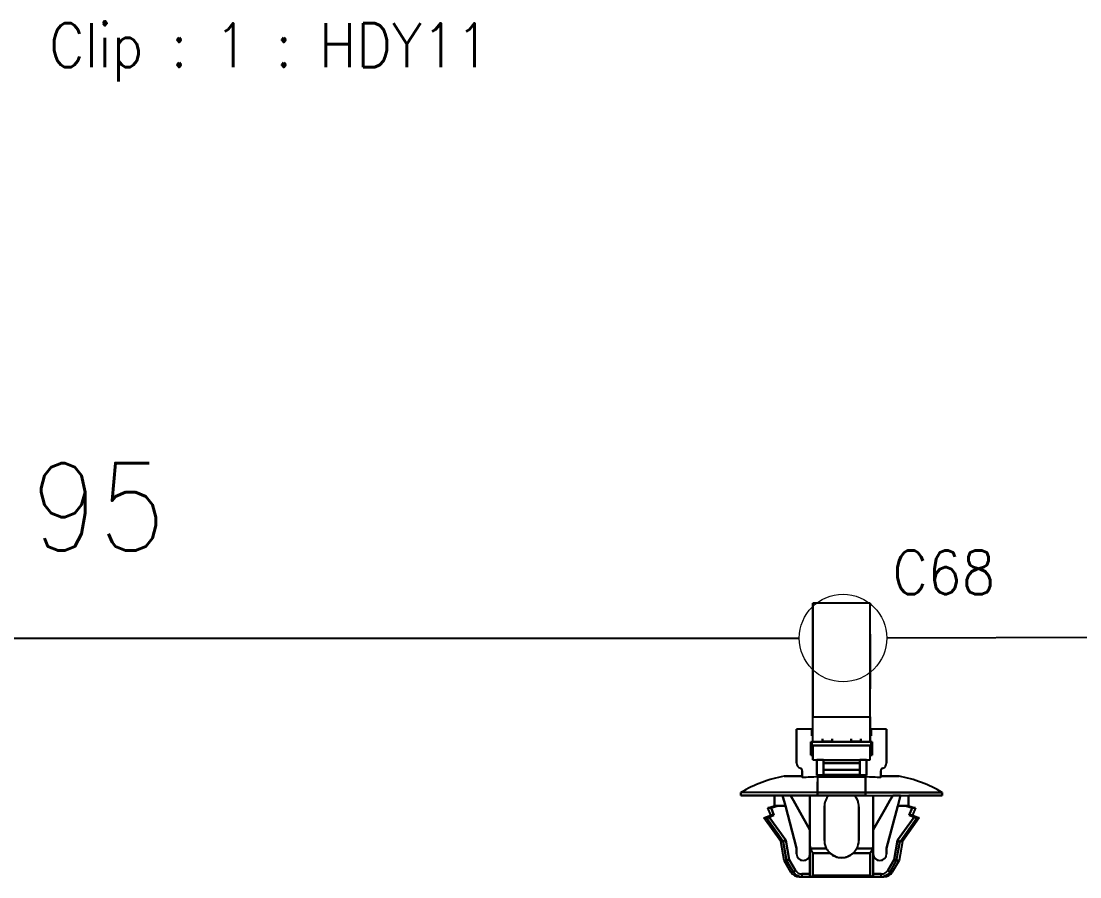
# Model space of a CAD drawing. Header units: inches. Extents: x 47316 to 59086, y 3141 to 11743.
# Drawn here: x 52973.5 to 53034, y 5811.4 to 5860.3 of the extents above; entities that cross this region are included whole.
import ezdxf

# ---------------------------------------------------------------- set-up
doc = ezdxf.new("R2010")
doc.units = ezdxf.units.IN
doc.header["$MEASUREMENT"] = 0
doc.styles.get("Standard").update_dxf_attribs({"font": ''})
doc.styles.get('Standard').set_extended_font_data('SimSun')
doc.linetypes.add('_VH_OTCON', pattern='A,0.0001,[7,VeSys.shx,S=0.1,R=0,X=0,Y=0],-0.4,[7,VeSys.shx,S=0.1,R=0,X=0,Y=0],-0.4,["X",Standard,S=1,R=0,X=-0.5,Y=-0.5],-0.0001,[7,VeSys.shx,S=0.1,R=0,X=0,Y=0],-0.4', length=1.2002)

msp = doc.modelspace()

# ---------------------------------------------------------------- linework, layer by layer
at = {"color": 7, "ltscale": 0.378897}
msp.add_line((53018.705, 5827.023), (53018.705, 5820.523), dxfattribs=at)
at = {"color": 7, "ltscale": 0.15}
for p, q in [((53021.989, 5827.023), (53018.705, 5827.023)), ((53018.705, 5820.523), (53021.989, 5820.523)), ((53018.705, 5820.523), (53021.989, 5820.523)), ((53021.989, 5818.887), (53018.705, 5818.887)), ((53018.705, 5818.887), (53021.989, 5818.887)), ((53018.705, 5818.066), (53021.989, 5818.066)), ((53018.705, 5818.066), (53021.989, 5818.066)), ((53021.989, 5811.471), (53018.705, 5811.471)), ((53018.705, 5811.471), (53021.989, 5811.471))]:
    msp.add_line(p, q, dxfattribs=at)
at = {"color": 7, "ltscale": 0.215019}
msp.add_line((53018.705, 5822.556), (53018.705, 5827.023), dxfattribs=at)
at = {"color": 7, "ltscale": 0.315749}
msp.add_line((53018.705, 5827.023), (53018.705, 5821.085), dxfattribs=at)
at = {"color": 7, "ltscale": 0.378905}
msp.add_line((53018.705, 5820.523), (53018.705, 5827.023), dxfattribs=at)
at = {"color": 7, "ltscale": 0.315758}
msp.add_line((53018.705, 5827.023), (53018.705, 5821.085), dxfattribs=at)
at = {"color": 7, "ltscale": 0.378893}
msp.add_line((53021.989, 5820.523), (53021.989, 5827.023), dxfattribs=at)
at = {"color": 7, "ltscale": 0.0272}
msp.add_line((53021.989, 5826.876), (53021.989, 5827.023), dxfattribs=at)
at = {"color": 7, "ltscale": 0.37888}
msp.add_line((53021.989, 5820.523), (53021.989, 5827.023), dxfattribs=at)
at = {"color": 7, "ltscale": 0.027199}
msp.add_line((53021.989, 5827.023), (53021.989, 5826.876), dxfattribs=at)
at = {"color": 7, "ltscale": 0.179182}
msp.add_line((53018.705, 5822.779), (53018.705, 5826.702), dxfattribs=at)
at = {"color": 7, "ltscale": 0.142589}
msp.add_line((53021.989, 5825.257), (53021.989, 5822.135), dxfattribs=at)
at = {"color": 7, "ltscale": 0.142593}
msp.add_line((53021.989, 5822.134), (53021.989, 5825.256), dxfattribs=at)
at = {"color": 0, "linetype": '_VH_OTCON', "ltscale": 5}
for p, q in [((53022.929, 5825.039), (53141.929, 5825.519)), ((52937.429, 5825.029), (53017.929, 5825.029))]:
    msp.add_line(p, q, dxfattribs=at)
at = {"color": 7, "ltscale": 0.026669}
for p, q in [((53018.705, 5822.779), (53018.705, 5822.195)), ((53018.705, 5822.195), (53018.705, 5822.779)), ((53018.705, 5822.556), (53018.705, 5821.973))]:
    msp.add_line(p, q, dxfattribs=at)
at = {"color": 7, "ltscale": 0.108633}
msp.add_line((53018.705, 5819.817), (53018.705, 5822.195), dxfattribs=at)
at = {"color": 7, "ltscale": 0.076392}
msp.add_line((53018.705, 5820.523), (53018.705, 5822.195), dxfattribs=at)
at = {"color": 7, "ltscale": 0.098454}
msp.add_line((53018.705, 5819.817), (53018.705, 5821.973), dxfattribs=at)
at = {"color": 7, "ltscale": 0.057913}
msp.add_line((53018.705, 5819.817), (53018.705, 5821.085), dxfattribs=at)
at = {"color": 7, "ltscale": 0.0644}
for p, q in [((53018.705, 5819.114), (53018.705, 5820.523)), ((53018.705, 5819.114), (53018.705, 5820.523)), ((53021.989, 5820.523), (53021.989, 5819.114)), ((53021.989, 5819.114), (53021.989, 5820.523))]:
    msp.add_line(p, q, dxfattribs=at)
at = {"color": 7, "ltscale": 0.025}
for p, q in [((53017.775, 5819.27), (53017.775, 5819.817)), ((53019.8, 5819.114), (53019.252, 5819.114)), ((53019.8, 5819.114), (53019.252, 5819.114)), ((53019.8, 5819.106), (53019.252, 5819.106)), ((53021.441, 5819.114), (53020.894, 5819.114)), ((53021.441, 5819.114), (53020.894, 5819.114))]:
    msp.add_line(p, q, dxfattribs=at)
at = {"color": 7, "ltscale": 0.039999}
for p, q in [((53018.65, 5819.817), (53017.775, 5819.817)), ((53018.65, 5819.817), (53017.775, 5819.817)), ((53022.919, 5819.817), (53022.043, 5819.817)), ((53022.919, 5819.817), (53022.043, 5819.817))]:
    msp.add_line(p, q, dxfattribs=at)
at = {"color": 7, "ltscale": 0.022501}
for p, q in [((53017.775, 5819.817), (53017.775, 5819.325)), ((53017.775, 5819.817), (53017.775, 5819.325)), ((53022.919, 5819.817), (53022.919, 5819.325)), ((53022.919, 5819.325), (53022.919, 5819.817))]:
    msp.add_line(p, q, dxfattribs=at)
at = {"color": 7, "ltscale": 0.0175}
for p, q in [((53018.65, 5819.817), (53018.65, 5819.434)), ((53018.65, 5819.817), (53018.65, 5819.434)), ((53018.65, 5819.434), (53018.65, 5819.817)), ((53022.043, 5819.817), (53022.043, 5819.434)), ((53022.043, 5819.434), (53022.043, 5819.817))]:
    msp.add_line(p, q, dxfattribs=at)
at = {"color": 7, "ltscale": 0.002499}
for p, q in [((53018.705, 5819.817), (53018.65, 5819.817)), ((53022.043, 5819.817), (53021.989, 5819.817)), ((53018.596, 5819.106), (53018.65, 5819.106)), ((53018.596, 5819.106), (53018.65, 5819.106)), ((53018.65, 5819.434), (53018.705, 5819.434)), ((53018.705, 5819.434), (53018.65, 5819.434)), ((53021.989, 5819.434), (53022.043, 5819.434)), ((53022.043, 5819.434), (53021.989, 5819.434)), ((53022.098, 5819.106), (53022.043, 5819.106)), ((53022.043, 5819.106), (53022.098, 5819.106)), ((53022.043, 5819.106), (53022.098, 5819.106)), ((53018.65, 5818.394), (53018.705, 5818.394)), ((53018.705, 5818.394), (53018.65, 5818.394)), ((53018.65, 5818.394), (53018.705, 5818.394)), ((53021.989, 5818.394), (53022.043, 5818.394)), ((53022.043, 5818.394), (53021.989, 5818.394)), ((53021.989, 5818.394), (53022.043, 5818.394))]:
    msp.add_line(p, q, dxfattribs=at)
at = {"color": 7, "ltscale": 2.6e-05}
for p, q in [((53018.65, 5819.817), (53018.65, 5819.817)), ((53022.043, 5819.817), (53022.043, 5819.817))]:
    msp.add_line(p, q, dxfattribs=at)
at = {"color": 7, "ltscale": 0.064999}
for p, q in [((53017.775, 5819.325), (53017.775, 5817.902)), ((53017.775, 5819.325), (53017.775, 5817.902)), ((53022.919, 5819.325), (53022.919, 5817.902)), ((53022.919, 5817.902), (53022.919, 5819.325))]:
    msp.add_line(p, q, dxfattribs=at)
at = {"color": 7, "ltscale": 0.0625}
msp.add_line((53017.775, 5817.902), (53017.775, 5819.27), dxfattribs=at)
at = {"color": 7, "ltscale": 0.000629}
msp.add_line((53018.609, 5819.106), (53018.596, 5819.106), dxfattribs=at)
at = {"color": 7, "ltscale": 0.035001}
for p, q in [((53018.596, 5819.106), (53018.596, 5818.34)), ((53018.596, 5818.34), (53018.596, 5819.106)), ((53022.098, 5818.34), (53022.098, 5819.106)), ((53022.098, 5818.34), (53022.098, 5819.106)), ((53022.098, 5819.106), (53022.098, 5818.34)), ((53018.979, 5816.041), (53018.979, 5816.807)), ((53018.979, 5816.041), (53018.979, 5816.807))]:
    msp.add_line(p, q, dxfattribs=at)
at = {"color": 7, "ltscale": 0.154999}
for p, q in [((53018.65, 5819.106), (53022.043, 5819.106)), ((53022.043, 5819.106), (53018.65, 5819.106))]:
    msp.add_line(p, q, dxfattribs=at)
at = {"color": 7, "ltscale": 0.032501}
for p, q in [((53018.65, 5819.106), (53018.65, 5818.394)), ((53018.65, 5819.106), (53018.65, 5818.394)), ((53022.043, 5819.106), (53022.043, 5818.394)), ((53022.043, 5818.394), (53022.043, 5819.106))]:
    msp.add_line(p, q, dxfattribs=at)
at = {"color": 7, "ltscale": 0.021939}
msp.add_line((53018.65, 5819.106), (53018.65, 5818.625), dxfattribs=at)
at = {"color": 7, "ltscale": 0.0075}
for p, q in [((53019.252, 5819.106), (53019.252, 5819.27)), ((53019.252, 5819.27), (53019.252, 5819.106)), ((53019.8, 5819.27), (53019.8, 5819.106)), ((53019.8, 5819.106), (53019.8, 5819.27)), ((53020.894, 5819.106), (53020.894, 5819.27)), ((53020.894, 5819.27), (53020.894, 5819.106)), ((53021.441, 5819.27), (53021.441, 5819.106)), ((53021.441, 5819.106), (53021.441, 5819.27)), ((53014.6, 5816.205), (53014.6, 5816.041)), ((53014.6, 5816.041), (53014.6, 5816.205)), ((53018.979, 5816.205), (53018.979, 5816.041)), ((53018.979, 5816.041), (53018.979, 5816.205)), ((53021.715, 5816.041), (53021.715, 5816.205)), ((53021.715, 5816.205), (53021.715, 5816.041)), ((53026.093, 5816.205), (53026.093, 5816.041)), ((53026.093, 5816.041), (53026.093, 5816.205)), ((53018.082, 5811.553), (53018.082, 5811.389)), ((53018.082, 5811.553), (53018.082, 5811.389)), ((53018.541, 5811.389), (53018.541, 5811.553)), ((53022.611, 5811.389), (53022.611, 5811.553)), ((53022.611, 5811.389), (53022.611, 5811.553))]:
    msp.add_line(p, q, dxfattribs=at)
at = {"color": 7, "ltscale": 0.000322}
msp.add_line((53019.8, 5819.106), (53019.8, 5819.113), dxfattribs=at)
at = {"color": 7, "ltscale": 0.023056}
msp.add_line((53021.399, 5819.106), (53020.894, 5819.106), dxfattribs=at)
at = {"color": 7, "ltscale": 0.000368}
msp.add_line((53021.441, 5819.114), (53021.441, 5819.106), dxfattribs=at)
at = {"color": 7, "ltscale": 0.010562}
msp.add_line((53018.65, 5818.394), (53018.65, 5818.625), dxfattribs=at)
at = {"color": 7, "ltscale": 0.0375}
for p, q in [((53018.705, 5818.887), (53018.705, 5818.066)), ((53018.705, 5818.066), (53018.705, 5818.887)), ((53021.989, 5818.066), (53021.989, 5818.887)), ((53021.989, 5818.066), (53021.989, 5818.887))]:
    msp.add_line(p, q, dxfattribs=at)
at = {"color": 7, "ltscale": 0.004999}
for p, q in [((53018.596, 5818.34), (53018.705, 5818.34)), ((53018.705, 5818.34), (53018.596, 5818.34)), ((53021.989, 5818.34), (53022.098, 5818.34)), ((53022.098, 5818.34), (53021.989, 5818.34))]:
    msp.add_line(p, q, dxfattribs=at)
at = {"color": 7, "ltscale": 0.002502}
msp.add_line((53018.705, 5818.34), (53018.705, 5818.394), dxfattribs=at)
at = {"color": 7, "ltscale": 0.040002}
for p, q in [((53018.924, 5818.066), (53018.924, 5817.19)), ((53018.924, 5817.19), (53018.924, 5818.066)), ((53021.77, 5817.19), (53021.77, 5818.066)), ((53021.77, 5817.19), (53021.77, 5818.066)), ((53021.77, 5818.066), (53021.77, 5817.19))]:
    msp.add_line(p, q, dxfattribs=at)
at = {"color": 7, "ltscale": 0.017502}
for p, q in [((53019.307, 5818.066), (53018.924, 5818.066)), ((53021.77, 5818.066), (53021.387, 5818.066))]:
    msp.add_line(p, q, dxfattribs=at)
at = {"color": 7, "ltscale": 0.00087}
for p, q in [((53019.307, 5818.047), (53019.307, 5818.066)), ((53019.307, 5818.066), (53019.307, 5818.047)), ((53021.387, 5818.047), (53021.387, 5818.066)), ((53021.387, 5818.066), (53021.387, 5818.047))]:
    msp.add_line(p, q, dxfattribs=at)
at = {"color": 7, "ltscale": 0.023952}
msp.add_line((53019.307, 5817.542), (53019.307, 5818.066), dxfattribs=at)
at = {"color": 7, "ltscale": 0.007443}
for p, q in [((53019.307, 5817.884), (53019.307, 5818.047)), ((53019.307, 5818.047), (53019.307, 5817.884)), ((53021.387, 5817.884), (53021.387, 5818.047)), ((53021.387, 5818.047), (53021.387, 5817.884))]:
    msp.add_line(p, q, dxfattribs=at)
at = {"color": 7, "ltscale": 0.095001}
for p, q in [((53019.307, 5818.047), (53021.387, 5818.047)), ((53021.387, 5818.047), (53019.307, 5818.047)), ((53019.307, 5817.884), (53021.387, 5817.884)), ((53021.387, 5817.884), (53019.307, 5817.884)), ((53021.387, 5817.493), (53019.307, 5817.493)), ((53019.307, 5817.493), (53021.387, 5817.493)), ((53021.387, 5817.222), (53019.307, 5817.222))]:
    msp.add_line(p, q, dxfattribs=at)
at = {"color": 7, "ltscale": 0.017839}
for p, q in [((53019.307, 5817.493), (53019.307, 5817.884)), ((53019.307, 5817.884), (53019.307, 5817.493)), ((53021.387, 5817.493), (53021.387, 5817.884)), ((53021.387, 5817.884), (53021.387, 5817.493))]:
    msp.add_line(p, q, dxfattribs=at)
at = {"color": 7, "ltscale": 0.013786}
msp.add_line((53018.103, 5817.135), (53018.103, 5817.437), dxfattribs=at)
at = {"color": 7, "ltscale": 0.017471}
for p, q in [((53018.103, 5817.055), (53018.103, 5817.437)), ((53022.591, 5817.055), (53022.591, 5817.437))]:
    msp.add_line(p, q, dxfattribs=at)
at = {"color": 7, "ltscale": 0.017476}
for p, q in [((53018.103, 5817.437), (53018.103, 5817.055)), ((53022.591, 5817.437), (53022.591, 5817.055))]:
    msp.add_line(p, q, dxfattribs=at)
at = {"color": 7, "ltscale": 0.014789}
msp.add_line((53019.307, 5817.514), (53019.307, 5817.19), dxfattribs=at)
at = {"color": 7, "ltscale": 0.013841}
for p, q in [((53019.307, 5817.19), (53019.307, 5817.493)), ((53021.387, 5817.493), (53021.387, 5817.19))]:
    msp.add_line(p, q, dxfattribs=at)
at = {"color": 7, "ltscale": 0.012407}
for p, q in [((53019.307, 5817.222), (53019.307, 5817.493)), ((53021.387, 5817.222), (53021.387, 5817.493))]:
    msp.add_line(p, q, dxfattribs=at)
at = {"color": 7, "ltscale": 0.001447}
msp.add_line((53021.387, 5817.222), (53021.387, 5817.19), dxfattribs=at)
at = {"color": 7, "ltscale": 0.047501}
for p, q in [((53017.063, 5817.135), (53018.103, 5817.135)), ((53018.103, 5817.135), (53017.063, 5817.135)), ((53022.591, 5817.135), (53023.631, 5817.135)), ((53023.631, 5817.135), (53022.591, 5817.135))]:
    msp.add_line(p, q, dxfattribs=at)
at = {"color": 7, "ltscale": 0.00369}
for p, q in [((53018.103, 5817.055), (53018.103, 5817.135)), ((53022.591, 5817.135), (53022.591, 5817.055))]:
    msp.add_line(p, q, dxfattribs=at)
at = {"color": 7, "ltscale": 0.129999}
for p, q in [((53018.924, 5817.19), (53021.77, 5817.19)), ((53021.77, 5817.19), (53018.924, 5817.19))]:
    msp.add_line(p, q, dxfattribs=at)
at = {"color": 7, "ltscale": 0.040567}
for p, q in [((53018.979, 5817.093), (53018.979, 5816.205)), ((53021.715, 5817.093), (53021.715, 5816.205))]:
    msp.add_line(p, q, dxfattribs=at)
at = {"color": 7, "ltscale": 0.125}
for p, q in [((53021.715, 5817.093), (53018.979, 5817.093)), ((53018.979, 5817.093), (53021.715, 5817.093)), ((53021.715, 5816.205), (53018.979, 5816.205)), ((53018.979, 5816.205), (53021.715, 5816.205)), ((53021.715, 5816.041), (53018.979, 5816.041)), ((53018.979, 5816.041), (53021.715, 5816.041))]:
    msp.add_line(p, q, dxfattribs=at)
at = {"color": 7, "ltscale": 0.040569}
for p, q in [((53018.979, 5817.093), (53018.979, 5816.205)), ((53021.715, 5816.205), (53021.715, 5817.093))]:
    msp.add_line(p, q, dxfattribs=at)
at = {"color": 7, "ltscale": 0.02751}
msp.add_line((53021.715, 5816.205), (53021.715, 5816.807), dxfattribs=at)
msp.add_line((53021.715, 5816.205), (53021.715, 5816.807), dxfattribs=at)
at = {"color": 7, "ltscale": 0.2}
for p, q in [((53018.979, 5816.205), (53014.6, 5816.205)), ((53018.979, 5816.205), (53014.6, 5816.205)), ((53018.979, 5816.041), (53014.6, 5816.041)), ((53014.6, 5816.041), (53018.979, 5816.041)), ((53026.093, 5816.205), (53021.715, 5816.205)), ((53021.715, 5816.205), (53026.093, 5816.205)), ((53021.715, 5816.041), (53026.093, 5816.041)), ((53021.715, 5816.041), (53026.093, 5816.041))]:
    msp.add_line(p, q, dxfattribs=at)
at = {"color": 7, "ltscale": 0.087396}
for p, q in [((53014.6, 5816.041), (53016.514, 5816.041)), ((53026.093, 5816.041), (53024.18, 5816.041)), ((53026.093, 5816.041), (53024.18, 5816.041))]:
    msp.add_line(p, q, dxfattribs=at)
at = {"color": 7, "ltscale": 0.0875}
for p, q in [((53016.516, 5816.041), (53014.6, 5816.041)), ((53019.362, 5813.469), (53019.362, 5815.384)), ((53019.362, 5815.384), (53019.362, 5813.469)), ((53021.332, 5815.384), (53021.332, 5813.469)), ((53021.332, 5813.469), (53021.332, 5815.384)), ((53021.332, 5813.469), (53021.332, 5815.384))]:
    msp.add_line(p, q, dxfattribs=at)
at = {"color": 7, "ltscale": 0.027499}
for p, q in [((53016.516, 5815.439), (53016.516, 5816.041)), ((53016.516, 5816.041), (53016.516, 5815.439)), ((53024.178, 5815.439), (53024.178, 5816.041)), ((53024.178, 5816.041), (53024.178, 5815.439))]:
    msp.add_line(p, q, dxfattribs=at)
at = {"color": 7, "ltscale": 0.028456}
for p, q in [((53017.134, 5815.439), (53016.973, 5816.041)), ((53016.973, 5816.041), (53017.134, 5815.439)), ((53023.56, 5815.439), (53023.72, 5816.041)), ((53023.72, 5816.041), (53023.56, 5815.439))]:
    msp.add_line(p, q, dxfattribs=at)
at = {"color": 7, "ltscale": 0.020602}
for p, q in [((53016.973, 5816.041), (53017.424, 5816.041)), ((53023.72, 5816.041), (53023.269, 5816.041)), ((53023.72, 5816.041), (53023.269, 5816.041))]:
    msp.add_line(p, q, dxfattribs=at)
at = {"color": 7, "ltscale": 0.020749}
msp.add_line((53017.428, 5816.041), (53016.973, 5816.041), dxfattribs=at)
at = {"color": 7, "ltscale": 0.015289}
msp.add_line((53017.592, 5815.751), (53017.427, 5816.042), dxfattribs=at)
at = {"color": 7, "ltscale": 0.015242}
for p, q in [((53017.428, 5816.041), (53017.592, 5815.751)), ((53023.102, 5815.751), (53023.266, 5816.041))]:
    msp.add_line(p, q, dxfattribs=at)
at = {"color": 7, "ltscale": 0.089999}
for p, q in [((53018.541, 5816.041), (53018.541, 5814.071)), ((53018.541, 5814.071), (53018.541, 5816.041)), ((53022.153, 5814.071), (53022.153, 5816.041)), ((53022.153, 5816.041), (53022.153, 5814.071))]:
    msp.add_line(p, q, dxfattribs=at)
at = {"color": 7, "ltscale": 0.015215}
msp.add_line((53023.266, 5816.041), (53023.102, 5815.751), dxfattribs=at)
at = {"color": 7, "ltscale": 0.018183}
msp.add_line((53016.133, 5815.329), (53016.516, 5815.439), dxfattribs=at)
at = {"color": 7, "ltscale": 0.018199}
for p, q in [((53016.701, 5815.439), (53016.317, 5815.329)), ((53016.317, 5815.329), (53016.701, 5815.439)), ((53023.993, 5815.439), (53024.376, 5815.329)), ((53024.376, 5815.329), (53023.993, 5815.439))]:
    msp.add_line(p, q, dxfattribs=at)
at = {"color": 7, "ltscale": 0.000342}
for p, q in [((53016.523, 5815.439), (53016.516, 5815.439)), ((53024.178, 5815.439), (53024.17, 5815.439))]:
    msp.add_line(p, q, dxfattribs=at)
at = {"color": 7, "ltscale": 0.006641}
msp.add_line((53016.516, 5815.439), (53016.661, 5815.439), dxfattribs=at)
at = {"color": 7, "ltscale": 0.002142}
msp.add_line((53016.563, 5815.439), (53016.516, 5815.439), dxfattribs=at)
at = {"color": 7, "ltscale": 0.00033}
for p, q in [((53016.516, 5815.439), (53016.523, 5815.439)), ((53024.171, 5815.439), (53024.178, 5815.439)), ((53024.396, 5814.919), (53024.389, 5814.919))]:
    msp.add_line(p, q, dxfattribs=at)
at = {"color": 7, "ltscale": 0.002136}
msp.add_line((53016.516, 5815.439), (53016.563, 5815.439), dxfattribs=at)
at = {"color": 7, "ltscale": 0.001825}
msp.add_line((53016.523, 5815.439), (53016.563, 5815.439), dxfattribs=at)
at = {"color": 7, "ltscale": 0.003674}
for p, q in [((53016.604, 5815.439), (53016.523, 5815.439)), ((53024.17, 5815.439), (53024.09, 5815.439))]:
    msp.add_line(p, q, dxfattribs=at)
at = {"color": 7, "ltscale": 0.006299}
msp.add_line((53016.701, 5815.439), (53016.563, 5815.439), dxfattribs=at)
at = {"color": 7, "ltscale": 0.006305}
msp.add_line((53016.563, 5815.439), (53016.701, 5815.439), dxfattribs=at)
at = {"color": 7, "ltscale": 0.00329}
msp.add_line((53016.676, 5815.439), (53016.604, 5815.439), dxfattribs=at)
at = {"color": 7, "ltscale": 0.019785}
for p, q in [((53017.134, 5815.439), (53016.701, 5815.439)), ((53016.701, 5815.439), (53017.134, 5815.439)), ((53023.56, 5815.439), (53023.993, 5815.439)), ((53023.993, 5815.439), (53023.56, 5815.439))]:
    msp.add_line(p, q, dxfattribs=at)
at = {"color": 7, "ltscale": 0.11383}
for p, q in [((53017.775, 5813.031), (53017.134, 5815.439)), ((53017.134, 5815.439), (53017.775, 5813.031)), ((53022.919, 5813.031), (53023.56, 5815.439)), ((53023.56, 5815.439), (53022.919, 5813.031))]:
    msp.add_line(p, q, dxfattribs=at)
at = {"color": 7, "ltscale": 0.02697}
msp.add_line((53017.882, 5815.236), (53017.592, 5815.751), dxfattribs=at)
at = {"color": 7, "ltscale": 0.026985}
for p, q in [((53017.592, 5815.751), (53017.882, 5815.236)), ((53022.811, 5815.236), (53023.102, 5815.751))]:
    msp.add_line(p, q, dxfattribs=at)
at = {"color": 7, "ltscale": 0.02701}
msp.add_line((53023.102, 5815.751), (53022.811, 5815.236), dxfattribs=at)
at = {"color": 7, "ltscale": 0.008441}
for p, q in [((53024.178, 5815.439), (53023.993, 5815.439)), ((53023.993, 5815.439), (53024.178, 5815.439)), ((53024.397, 5814.919), (53024.212, 5814.919))]:
    msp.add_line(p, q, dxfattribs=at)
at = {"color": 7, "ltscale": 0.008432}
msp.add_line((53023.993, 5815.439), (53024.178, 5815.439), dxfattribs=at)
at = {"color": 7, "ltscale": 0.00434}
msp.add_line((53024.09, 5815.439), (53023.995, 5815.439), dxfattribs=at)
at = {"color": 7, "ltscale": 0.002209}
msp.add_line((53024.122, 5815.439), (53024.171, 5815.439), dxfattribs=at)
at = {"color": 7, "ltscale": 0.000286}
for p, q in [((53024.176, 5815.437), (53024.17, 5815.439)), ((53024.17, 5815.439), (53024.176, 5815.437))]:
    msp.add_line(p, q, dxfattribs=at)
at = {"color": 7, "ltscale": 0.018174}
msp.add_line((53024.178, 5815.439), (53024.56, 5815.329), dxfattribs=at)
at = {"color": 7, "ltscale": 0.019}
msp.add_line((53015.914, 5814.755), (53016.297, 5814.919), dxfattribs=at)
at = {"color": 7, "ltscale": 0.008429}
for p, q in [((53016.317, 5815.329), (53016.133, 5815.329)), ((53024.212, 5814.919), (53024.396, 5814.919))]:
    msp.add_line(p, q, dxfattribs=at)
at = {"color": 7, "ltscale": 0.020195}
for p, q in [((53016.297, 5814.919), (53016.133, 5815.329)), ((53016.317, 5815.329), (53016.482, 5814.919)), ((53016.482, 5814.919), (53016.317, 5815.329)), ((53024.376, 5815.329), (53024.212, 5814.919)), ((53024.212, 5814.919), (53024.376, 5815.329)), ((53024.561, 5815.329), (53024.396, 5814.919))]:
    msp.add_line(p, q, dxfattribs=at)
at = {"color": 7, "ltscale": 0.008438}
msp.add_line((53016.133, 5815.329), (53016.318, 5815.329), dxfattribs=at)
at = {"color": 7, "ltscale": 0.002185}
msp.add_line((53016.224, 5815.329), (53016.176, 5815.329), dxfattribs=at)
at = {"color": 7, "ltscale": 0.013619}
for p, q in [((53016.482, 5814.919), (53016.208, 5814.802)), ((53016.208, 5814.802), (53016.482, 5814.919)), ((53024.212, 5814.919), (53024.486, 5814.802)), ((53024.486, 5814.802), (53024.212, 5814.919))]:
    msp.add_line(p, q, dxfattribs=at)
at = {"color": 7, "ltscale": 0.074459}
for p, q in [((53016.208, 5814.802), (53017.155, 5813.475)), ((53017.155, 5813.475), (53016.208, 5814.802)), ((53024.486, 5814.802), (53023.538, 5813.475)), ((53023.538, 5813.475), (53024.486, 5814.802))]:
    msp.add_line(p, q, dxfattribs=at)
at = {"color": 7, "ltscale": 0.0009}
msp.add_line((53016.316, 5814.919), (53016.297, 5814.919), dxfattribs=at)
at = {"color": 7, "ltscale": 0.000912}
for p, q in [((53016.297, 5814.919), (53016.317, 5814.919)), ((53024.54, 5815.329), (53024.56, 5815.329))]:
    msp.add_line(p, q, dxfattribs=at)
at = {"color": 7, "ltscale": 0.002856}
msp.add_line((53016.304, 5814.919), (53016.367, 5814.919), dxfattribs=at)
at = {"color": 7, "ltscale": 0.002869}
msp.add_line((53016.367, 5814.919), (53016.304, 5814.919), dxfattribs=at)
at = {"color": 7, "ltscale": 0.002832}
msp.add_line((53016.378, 5814.919), (53016.316, 5814.919), dxfattribs=at)
at = {"color": 7, "ltscale": 0.00282}
for p, q in [((53016.317, 5814.919), (53016.379, 5814.919)), ((53024.479, 5815.329), (53024.54, 5815.329))]:
    msp.add_line(p, q, dxfattribs=at)
at = {"color": 7, "ltscale": 0.004715}
msp.add_line((53016.482, 5814.919), (53016.378, 5814.919), dxfattribs=at)
at = {"color": 7, "ltscale": 0.004687}
msp.add_line((53016.379, 5814.919), (53016.482, 5814.919), dxfattribs=at)
at = {"color": 7, "ltscale": 0.065039}
msp.add_line((53018.541, 5814.071), (53017.841, 5815.31), dxfattribs=at)
at = {"color": 7, "ltscale": 0.06116}
msp.add_line((53018.541, 5814.071), (53017.882, 5815.236), dxfattribs=at)
at = {"color": 7, "ltscale": 0.061156}
for p, q in [((53017.882, 5815.236), (53018.541, 5814.071)), ((53022.153, 5814.071), (53022.811, 5815.236))]:
    msp.add_line(p, q, dxfattribs=at)
at = {"color": 7, "ltscale": 0.040697}
msp.add_line((53018.541, 5814.274), (53018.541, 5815.165), dxfattribs=at)
at = {"color": 7, "ltscale": 0.040701}
msp.add_line((53018.541, 5815.165), (53018.541, 5814.274), dxfattribs=at)
at = {"color": 7, "ltscale": 0.064963}
msp.add_line((53022.852, 5815.309), (53022.153, 5814.071), dxfattribs=at)
at = {"color": 7, "ltscale": 0.061161}
msp.add_line((53022.811, 5815.236), (53022.153, 5814.071), dxfattribs=at)
at = {"color": 7, "ltscale": 0.004291}
msp.add_line((53024.306, 5814.919), (53024.212, 5814.919), dxfattribs=at)
at = {"color": 7, "ltscale": 0.003809}
msp.add_line((53024.389, 5814.919), (53024.306, 5814.919), dxfattribs=at)
at = {"color": 7, "ltscale": 0.001593}
msp.add_line((53024.355, 5814.919), (53024.39, 5814.919), dxfattribs=at)
at = {"color": 7, "ltscale": 0.004681}
for p, q in [((53024.479, 5815.329), (53024.376, 5815.329)), ((53024.376, 5815.329), (53024.479, 5815.329))]:
    msp.add_line(p, q, dxfattribs=at)
at = {"color": 7, "ltscale": 0.000327}
msp.add_line((53024.39, 5814.919), (53024.397, 5814.919), dxfattribs=at)
at = {"color": 7, "ltscale": 0.019025}
msp.add_line((53024.397, 5814.919), (53024.78, 5814.755), dxfattribs=at)
at = {"color": 7, "ltscale": 0.002823}
msp.add_line((53024.54, 5815.329), (53024.479, 5815.329), dxfattribs=at)
at = {"color": 7, "ltscale": 0.000925}
msp.add_line((53024.561, 5815.329), (53024.54, 5815.329), dxfattribs=at)
at = {"color": 7, "ltscale": 4.3e-05}
msp.add_line((53015.914, 5814.755), (53015.915, 5814.755), dxfattribs=at)
at = {"color": 7, "ltscale": 0.075271}
for p, q in [((53016.872, 5813.414), (53015.914, 5814.755)), ((53016.049, 5814.755), (53017.007, 5813.414)), ((53017.007, 5813.414), (53016.049, 5814.755)), ((53023.687, 5813.414), (53024.645, 5814.755)), ((53024.78, 5814.755), (53023.822, 5813.414))]:
    msp.add_line(p, q, dxfattribs=at)
at = {"color": 7, "ltscale": 4.9e-05}
msp.add_line((53015.914, 5814.755), (53015.915, 5814.755), dxfattribs=at)
at = {"color": 7, "ltscale": 0.000903}
msp.add_line((53015.915, 5814.755), (53015.935, 5814.755), dxfattribs=at)
at = {"color": 7, "ltscale": 0.000916}
msp.add_line((53015.915, 5814.755), (53015.935, 5814.755), dxfattribs=at)
at = {"color": 7, "ltscale": 0.005222}
msp.add_line((53015.935, 5814.755), (53016.049, 5814.755), dxfattribs=at)
at = {"color": 7, "ltscale": 0.005249}
msp.add_line((53015.935, 5814.755), (53016.05, 5814.755), dxfattribs=at)
at = {"color": 7, "ltscale": 0.075264}
msp.add_line((53023.687, 5813.414), (53024.644, 5814.755), dxfattribs=at)
at = {"color": 7, "ltscale": 0.006177}
msp.add_line((53024.644, 5814.755), (53024.78, 5814.755), dxfattribs=at)
at = {"color": 7, "ltscale": 0.006165}
for p, q in [((53024.78, 5814.755), (53024.645, 5814.755)), ((53023.822, 5813.414), (53023.687, 5813.414)), ((53023.822, 5813.414), (53023.687, 5813.414))]:
    msp.add_line(p, q, dxfattribs=at)
at = {"color": 7, "ltscale": 0.039936}
for p, q in [((53018.541, 5814.071), (53018.541, 5813.196)), ((53018.541, 5813.196), (53018.541, 5814.071)), ((53022.153, 5813.196), (53022.153, 5814.071)), ((53022.153, 5814.071), (53022.153, 5813.196))]:
    msp.add_line(p, q, dxfattribs=at)
at = {"color": 7, "ltscale": 0.048712}
msp.add_line((53018.541, 5813.004), (53018.541, 5814.071), dxfattribs=at)
at = {"color": 7, "ltscale": 0.006168}
for p, q in [((53017.007, 5813.414), (53016.872, 5813.414)), ((53016.872, 5813.414), (53017.007, 5813.414))]:
    msp.add_line(p, q, dxfattribs=at)
at = {"color": 7, "ltscale": 0.05076}
for p, q in [((53017.063, 5812.319), (53016.872, 5813.414)), ((53023.822, 5813.414), (53023.63, 5812.319))]:
    msp.add_line(p, q, dxfattribs=at)
at = {"color": 7, "ltscale": 0.002621}
for p, q in [((53017.011, 5813.415), (53017.064, 5813.437)), ((53017.064, 5813.437), (53017.011, 5813.415)), ((53023.63, 5813.437), (53023.683, 5813.415)), ((53023.683, 5813.415), (53023.63, 5813.437))]:
    msp.add_line(p, q, dxfattribs=at)
at = {"color": 7, "ltscale": 0.050773}
for p, q in [((53017.011, 5813.415), (53017.202, 5812.32)), ((53017.202, 5812.32), (53017.011, 5813.415)), ((53023.491, 5812.32), (53023.683, 5813.415))]:
    msp.add_line(p, q, dxfattribs=at)
at = {"color": 7, "ltscale": 0.000205}
for p, q in [((53017.064, 5813.437), (53017.068, 5813.439)), ((53017.068, 5813.439), (53017.064, 5813.437)), ((53023.626, 5813.439), (53023.63, 5813.437)), ((53023.63, 5813.437), (53023.626, 5813.439))]:
    msp.add_line(p, q, dxfattribs=at)
at = {"color": 7, "ltscale": 0.004321}
for p, q in [((53017.068, 5813.439), (53017.155, 5813.475)), ((53017.155, 5813.475), (53017.068, 5813.439)), ((53023.538, 5813.475), (53023.626, 5813.439)), ((53023.626, 5813.439), (53023.538, 5813.475))]:
    msp.add_line(p, q, dxfattribs=at)
at = {"color": 7, "ltscale": 0.051095}
for p, q in [((53017.155, 5813.475), (53017.348, 5812.373)), ((53017.348, 5812.373), (53017.155, 5813.475)), ((53023.538, 5813.475), (53023.346, 5812.373)), ((53023.346, 5812.373), (53023.538, 5813.475))]:
    msp.add_line(p, q, dxfattribs=at)
at = {"color": 7, "ltscale": 0.014999}
for p, q in [((53017.775, 5812.702), (53017.775, 5813.031)), ((53017.775, 5813.031), (53017.775, 5812.702)), ((53022.919, 5812.702), (53022.919, 5813.031)), ((53022.919, 5812.702), (53022.919, 5813.031)), ((53022.919, 5813.031), (53022.919, 5812.702))]:
    msp.add_line(p, q, dxfattribs=at)
at = {"color": 7, "ltscale": 0.082565}
for p, q in [((53018.541, 5811.389), (53018.541, 5813.196)), ((53018.541, 5813.196), (53018.541, 5811.389)), ((53022.153, 5813.196), (53022.153, 5811.389)), ((53022.153, 5811.389), (53022.153, 5813.196))]:
    msp.add_line(p, q, dxfattribs=at)
at = {"color": 7, "ltscale": 0.008279}
msp.add_line((53018.541, 5812.823), (53018.541, 5813.004), dxfattribs=at)
at = {"color": 7, "ltscale": 0.041339}
for p, q in [((53018.569, 5813.013), (53019.474, 5813.013)), ((53019.474, 5813.013), (53018.569, 5813.013)), ((53021.22, 5813.013), (53022.125, 5813.013)), ((53022.125, 5813.013), (53021.22, 5813.013))]:
    msp.add_line(p, q, dxfattribs=at)
at = {"color": 7, "ltscale": 0.002634}
for p, q in [((53018.569, 5813.013), (53018.589, 5812.959)), ((53022.105, 5812.959), (53022.125, 5813.013))]:
    msp.add_line(p, q, dxfattribs=at)
at = {"color": 7, "ltscale": 0.002635}
for p, q in [((53018.589, 5812.959), (53018.569, 5813.013)), ((53022.125, 5813.013), (53022.105, 5812.959))]:
    msp.add_line(p, q, dxfattribs=at)
at = {"color": 7, "ltscale": 0.050769}
msp.add_line((53023.491, 5812.32), (53023.686, 5813.414), dxfattribs=at)
at = {"color": 7, "ltscale": 0.004276}
for p, q in [((53017.26, 5812.341), (53017.348, 5812.373)), ((53017.348, 5812.373), (53017.26, 5812.341)), ((53023.433, 5812.341), (53023.346, 5812.373)), ((53023.346, 5812.373), (53023.434, 5812.341))]:
    msp.add_line(p, q, dxfattribs=at)
at = {"color": 7, "ltscale": 0.0329}
for p, q in [((53017.348, 5812.373), (53017.713, 5811.753)), ((53017.713, 5811.753), (53017.348, 5812.373)), ((53023.346, 5812.373), (53022.981, 5811.753)), ((53022.981, 5811.753), (53023.346, 5812.373))]:
    msp.add_line(p, q, dxfattribs=at)
at = {"color": 7, "ltscale": 0.005516}
msp.add_line((53018.541, 5812.702), (53018.541, 5812.823), dxfattribs=at)
at = {"color": 7, "ltscale": 0.052501}
msp.add_line((53018.541, 5811.553), (53018.541, 5812.702), dxfattribs=at)
at = {"color": 7, "ltscale": 0.044711}
for p, q in [((53019.684, 5812.74), (53018.705, 5812.74)), ((53018.705, 5812.74), (53019.684, 5812.74)), ((53021.989, 5812.74), (53021.01, 5812.74)), ((53021.01, 5812.74), (53021.989, 5812.74))]:
    msp.add_line(p, q, dxfattribs=at)
at = {"color": 7, "ltscale": 0.057954}
for p, q in [((53018.705, 5812.74), (53018.705, 5811.471)), ((53018.705, 5811.471), (53018.705, 5812.74)), ((53021.989, 5811.471), (53021.989, 5812.74)), ((53021.989, 5812.74), (53021.989, 5811.471))]:
    msp.add_line(p, q, dxfattribs=at)
at = {"color": 7, "ltscale": 0.001863}
msp.add_line((53019.655, 5812.767), (53019.685, 5812.739), dxfattribs=at)
at = {"color": 7, "ltscale": 0.000505}
msp.add_line((53019.684, 5812.74), (53019.676, 5812.748), dxfattribs=at)
at = {"color": 7, "ltscale": 0.000598}
msp.add_line((53021.01, 5812.74), (53021.019, 5812.749), dxfattribs=at)
at = {"color": 7, "ltscale": 0.006223}
for p, q in [((53017.063, 5812.319), (53017.2, 5812.319)), ((53017.063, 5812.319), (53017.2, 5812.319)), ((53023.63, 5812.319), (53023.494, 5812.319))]:
    msp.add_line(p, q, dxfattribs=at)
at = {"color": 7, "ltscale": 0.034946}
for p, q in [((53017.451, 5811.66), (53017.063, 5812.319)), ((53023.63, 5812.319), (53023.242, 5811.66))]:
    msp.add_line(p, q, dxfattribs=at)
at = {"color": 7, "ltscale": 0.034208}
for p, q in [((53017.579, 5811.674), (53017.2, 5812.319)), ((53023.114, 5811.674), (53023.494, 5812.319))]:
    msp.add_line(p, q, dxfattribs=at)
at = {"color": 7, "ltscale": 0.000128}
for p, q in [((53017.202, 5812.319), (53017.2, 5812.319)), ((53023.494, 5812.319), (53023.491, 5812.319)), ((53023.491, 5812.319), (53023.494, 5812.319))]:
    msp.add_line(p, q, dxfattribs=at)
at = {"color": 7, "ltscale": 0.002806}
for p, q in [((53017.202, 5812.32), (53017.26, 5812.341)), ((53023.434, 5812.341), (53023.491, 5812.32))]:
    msp.add_line(p, q, dxfattribs=at)
at = {"color": 7, "ltscale": 0.00266}
for p, q in [((53017.257, 5812.34), (53017.202, 5812.32)), ((53023.491, 5812.32), (53023.436, 5812.34))]:
    msp.add_line(p, q, dxfattribs=at)
at = {"color": 7, "ltscale": 0.034163}
for p, q in [((53017.202, 5812.32), (53017.579, 5811.674)), ((53023.114, 5811.674), (53023.491, 5812.32))]:
    msp.add_line(p, q, dxfattribs=at)
at = {"color": 7, "ltscale": 0.006219}
msp.add_line((53023.494, 5812.319), (53023.63, 5812.319), dxfattribs=at)
at = {"color": 7, "ltscale": 0.005864}
msp.add_line((53017.452, 5811.659), (53017.579, 5811.674), dxfattribs=at)
at = {"color": 7, "ltscale": 0.005865}
for p, q in [((53017.452, 5811.659), (53017.579, 5811.674)), ((53023.114, 5811.674), (53023.242, 5811.659))]:
    msp.add_line(p, q, dxfattribs=at)
at = {"color": 7, "ltscale": 0.007092}
for p, q in [((53017.713, 5811.753), (53017.579, 5811.674)), ((53017.579, 5811.674), (53017.713, 5811.753)), ((53023.114, 5811.674), (53022.981, 5811.753)), ((53022.981, 5811.753), (53023.114, 5811.674))]:
    msp.add_line(p, q, dxfattribs=at)
at = {"color": 7, "ltscale": 0.015717}
msp.add_line((53017.924, 5811.389), (53018.268, 5811.389), dxfattribs=at)
at = {"color": 7, "ltscale": 0.015729}
msp.add_line((53018.268, 5811.389), (53017.924, 5811.389), dxfattribs=at)
at = {"color": 7, "ltscale": 0.020941}
for p, q in [((53018.082, 5811.553), (53018.541, 5811.553)), ((53018.541, 5811.553), (53018.082, 5811.553)), ((53018.541, 5811.389), (53018.082, 5811.389)), ((53018.082, 5811.389), (53018.541, 5811.389)), ((53022.611, 5811.553), (53022.153, 5811.553)), ((53022.153, 5811.553), (53022.611, 5811.553)), ((53022.611, 5811.389), (53022.153, 5811.389)), ((53022.153, 5811.389), (53022.611, 5811.389))]:
    msp.add_line(p, q, dxfattribs=at)
at = {"color": 7, "ltscale": 0.012512}
for p, q in [((53018.542, 5811.389), (53018.268, 5811.389)), ((53022.426, 5811.389), (53022.152, 5811.389))]:
    msp.add_line(p, q, dxfattribs=at)
at = {"color": 7, "ltscale": 0.000995}
for p, q in [((53018.563, 5811.389), (53018.541, 5811.389)), ((53018.541, 5811.389), (53018.563, 5811.389)), ((53022.153, 5811.389), (53022.131, 5811.389)), ((53022.131, 5811.389), (53022.153, 5811.389))]:
    msp.add_line(p, q, dxfattribs=at)
at = {"color": 7, "ltscale": 0.163214}
msp.add_line((53022.133, 5811.389), (53018.56, 5811.389), dxfattribs=at)
at = {"color": 7, "ltscale": 0.163013}
msp.add_line((53018.563, 5811.389), (53022.131, 5811.389), dxfattribs=at)
at = {"color": 7, "ltscale": 0.000399}
msp.add_line((53022.125, 5811.39), (53022.133, 5811.389), dxfattribs=at)
at = {"color": 7, "ltscale": 0.012915}
msp.add_line((53022.708, 5811.389), (53022.426, 5811.389), dxfattribs=at)
at = {"color": 7, "ltscale": 0.006183}
msp.add_line((53022.747, 5811.389), (53022.611, 5811.389), dxfattribs=at)
at = {"color": 7, "ltscale": 0.007248}
msp.add_line((53022.611, 5811.389), (53022.77, 5811.389), dxfattribs=at)
at = {"color": 7, "ltscale": 0.004422}
msp.add_line((53022.612, 5811.389), (53022.708, 5811.389), dxfattribs=at)
at = {"color": 7, "ltscale": 0.001605}
msp.add_line((53022.726, 5811.389), (53022.761, 5811.389), dxfattribs=at)
at = {"color": 7, "ltscale": 0.00587}
msp.add_line((53023.242, 5811.659), (53023.114, 5811.674), dxfattribs=at)
at = {"color": 7}
for points in [[(53019.991, 5812.55), (53019.88, 5812.601), (53019.684, 5812.74)], [(53021.01, 5812.74), (53020.814, 5812.601), (53020.702, 5812.55)], [(53018.082, 5811.389), (53017.932, 5811.409), (53017.792, 5811.466), (53017.671, 5811.556), (53017.579, 5811.674)], [(53018.082, 5811.389), (53017.934, 5811.408), (53017.795, 5811.463), (53017.696, 5811.532), (53017.579, 5811.674)], [(53023.114, 5811.674), (53023.022, 5811.555), (53022.901, 5811.465), (53022.761, 5811.409), (53022.611, 5811.389)], [(53023.114, 5811.674), (53023.041, 5811.574), (53022.948, 5811.494), (53022.815, 5811.425), (53022.611, 5811.389)]]:
    msp.add_lwpolyline(points, dxfattribs=at)
at = {"color": 0, "linetype": 'Continuous', "lineweight": 15}
msp.add_circle((53020.429, 5825.029), 2.5, dxfattribs=at)
at = {"color": 7}
for centre, radius, start, end in [((53018.103, 5817.902), 0.328, 179.99937, 250.52933), ((53018.103, 5817.902), 0.328, 180, 250.52878), ((53018.103, 5817.902), 0.328, 179.99945, 250.52941), ((53022.591, 5817.902), 0.328, 289.47122, 0), ((53022.591, 5817.902), 0.328, 289.47067, 0.00062), ((53017.938, 5817.436), 0.166, 57.04254, 70.45534), ((53017.939, 5817.437), 0.164, 0.01946, 70.50973), ((53017.937, 5817.436), 0.166, 0.31556, 70.21322), ((53022.756, 5817.436), 0.166, 109.78678, 179.68444), ((53022.755, 5817.437), 0.164, 109.49068, 179.98095), ((53022.755, 5817.437), 0.165, 109.54312, 137.73083), ((53018.31, 5810.11), 7.135, 100.06433, 121.32657), ((53018.952, 5807.536), 9.556, 92.46546, 95.09821), ((53019.162, 5804.514), 12.585, 92.82582, 94.82483), ((53019.027, 5804.252), 12.841, 90.21741, 92.17035), ((53018.978, 5807.043), 10.05, 89.99389, 92.48915), ((53019.027, 5804.252), 12.841, 90.21741, 92.17035), ((53021.716, 5807.044), 10.049, 87.51071, 90.00628), ((53021.666, 5804.252), 12.841, 87.82964, 89.78259), ((53021.741, 5807.535), 9.557, 84.90197, 87.5344), ((53021.532, 5804.514), 12.585, 85.17517, 87.17418), ((53022.384, 5810.11), 7.135, 58.67342, 79.93567), ((53022.384, 5810.11), 7.135, 58.67342, 79.93567), ((53020.361, 5815.378), 1, 138.48521, 179.67294), ((53020.346, 5815.385), 0.984, 138.18134, 180.02439), ((53020.347, 5815.385), 0.985, 359.97438, 41.80818), ((53020.349, 5815.385), 0.983, 17.70354, 41.84545), ((53020.333, 5815.378), 1, 0.32706, 41.51479), ((53020.353, 5815.383), 0.991, 162.08657, 179.95157), ((53015.866, 5815.596), 0.865, 286.63431, 293.28359), ((53015.88, 5815.557), 0.823, 286.45803, 293.45228), ((53024.814, 5815.559), 0.825, 246.55456, 253.51731), ((53024.828, 5815.596), 0.865, 246.71505, 253.35898), ((53016.029, 5815.021), 0.267, 274.41997, 288.48372), ((53016.028, 5815.019), 0.265, 274.51796, 288.63099), ((53024.664, 5815.017), 0.264, 251.38165, 265.61079), ((53024.665, 5815.022), 0.268, 251.52215, 265.55839), ((53019.159, 5813.196), 0.619, 179.96208, 197.25187), ((53019.129, 5813.191), 0.589, 179.45699, 197.63653), ((53020.347, 5813.469), 0.985, 180.00044, 207.57931), ((53020.354, 5813.469), 0.992, 180.04883, 194.39081), ((53020.355, 5813.473), 0.993, 180.2495, 207.60295), ((53020.357, 5813.471), 0.995, 207.42513, 217.04797), ((53020.351, 5813.472), 0.99, 207.62657, 217.31194), ((53020.336, 5813.471), 0.995, 322.95203, 332.57487), ((53020.343, 5813.472), 0.99, 322.68806, 332.37343), ((53020.339, 5813.473), 0.993, 332.39705, 359.7505), ((53020.347, 5813.469), 0.985, 332.4207, 359.99955), ((53020.339, 5813.47), 0.993, 344.73185, 359.94402), ((53020.34, 5813.469), 0.992, 345.39184, 359.95177), ((53020.347, 5813.469), 0.985, 345.51643, 359.99977), ((53021.534, 5813.196), 0.619, 342.74812, 0.03792), ((53021.564, 5813.191), 0.589, 342.36655, 0.53927), ((53018.158, 5812.703), 0.383, 180.02454, 359.97546), ((53018.158, 5812.702), 0.383, 180.00789, 359.99211), ((53019.662, 5813.404), 1.162, 202.5469, 207.27728), ((53019.652, 5813.4), 1.151, 202.56712, 207.34201), ((53020.199, 5813.688), 1.77, 207.48561, 212.39819), ((53020.172, 5813.673), 1.738, 207.54196, 212.44836), ((53020.348, 5813.469), 0.986, 217.29703, 227.66624), ((53020.321, 5813.443), 0.949, 217.02722, 227.80148), ((53020.351, 5813.481), 0.997, 227.99552, 248.90048), ((53020.348, 5813.47), 0.986, 240.06886, 253.56519), ((53020.348, 5813.484), 1, 249.10094, 269.93436), ((53020.35, 5813.468), 0.985, 248.64582, 269.78797), ((53020.343, 5813.468), 0.985, 270.21202, 291.35418), ((53020.346, 5813.484), 1, 270.06599, 290.90119), ((53020.346, 5813.471), 0.987, 285.00296, 294.16276), ((53020.346, 5813.469), 0.985, 286.51084, 293.46678), ((53020.343, 5813.481), 0.997, 291.09845, 311.99924), ((53020.373, 5813.443), 0.949, 312.19852, 322.97277), ((53020.346, 5813.469), 0.986, 312.33377, 322.70298), ((53020.494, 5813.688), 1.77, 327.60215, 332.51411), ((53020.522, 5813.673), 1.738, 327.55189, 332.45784), ((53021.042, 5813.4), 1.151, 332.65765, 337.43309), ((53021.032, 5813.404), 1.162, 332.7219, 337.45356), ((53022.536, 5812.702), 0.383, 180.00789, 359.99211), ((53022.536, 5812.703), 0.383, 180.02454, 359.97546), ((53017.93, 5811.948), 0.559, 211.1509, 269.34267), ((53018.198, 5812.067), 0.577, 212.94539, 223.70586), ((53018.042, 5811.947), 0.382, 210.53366, 227.00489), ((53018.043, 5811.944), 0.381, 226.65333, 243.18453), ((53018.061, 5811.967), 0.409, 227.01915, 242.38387), ((53018.067, 5811.971), 0.416, 241.84039, 256.75345), ((53018.074, 5811.994), 0.44, 242.41408, 256.73587), ((53018.081, 5812.021), 0.468, 256.68787, 270.11897), ((53018.104, 5812.241), 0.688, 259.11608, 268.23178), ((53018.556, 5811.469), 0.0802, 273.42364, 294.5804), ((53018.555, 5811.47), 0.081, 273.684, 294.58911), ((53018.559, 5811.468), 0.0794, 272.66699, 292.22325), ((53018.558, 5811.469), 0.0799, 272.87965, 292.2757), ((53018.508, 5811.604), 0.224, 291.18328, 300.79471), ((53018.509, 5811.603), 0.223, 291.0314, 300.67778), ((53018.34, 5811.881), 0.548, 301.0217, 311.69489), ((53018.33, 5811.895), 0.566, 301.19109, 311.53294), ((53022.354, 5811.882), 0.55, 228.29771, 238.94878), ((53022.364, 5811.896), 0.567, 228.49372, 238.8197), ((53022.186, 5811.603), 0.224, 239.20213, 248.81818), ((53022.185, 5811.603), 0.223, 239.31691, 248.97011), ((53022.135, 5811.468), 0.0794, 247.7787, 267.33327), ((53022.135, 5811.469), 0.0799, 247.72775, 267.12305), ((53022.612, 5812.021), 0.467, 269.87705, 283.35396), ((53022.59, 5812.241), 0.688, 271.79095, 280.9305), ((53022.619, 5811.994), 0.44, 283.30413, 297.62011), ((53022.626, 5811.972), 0.417, 283.23875, 298.16047), ((53022.764, 5811.948), 0.559, 270.65735, 328.8475), ((53022.633, 5811.967), 0.409, 297.6521, 313.02356), ((53022.652, 5811.943), 0.38, 296.81073, 313.39365), ((53022.652, 5811.947), 0.382, 313.03467, 329.47108), ((53022.497, 5812.065), 0.576, 316.29709, 327.0928)]:
    msp.add_arc(centre, radius, start, end, dxfattribs=at)

# ---------------------------------------------------------------- texts
at = {"color": 42, "linetype": 'Continuous', "lineweight": 15, "insert": (52975.074, 5860.151), "char_height": 2.5, "width": 30.10714, "attachment_point": 1}
msp.add_mtext('\\Fromans.shx;\\W0.9000000000;\\T1.0000000000;\\o\\lClip : 1 : HDY11', dxfattribs=at)
at = {"color": 7, "linetype": '_VH_OTCON', "lineweight": 18, "ltscale": 5, "insert": (52974.037, 5835.029), "char_height": 5, "width": 8.57143, "attachment_point": 1}
msp.add_mtext('\\Fromans.shx;\\W0.9000000000;\\T1.0000000000;\\o\\l95', dxfattribs=at)
at = {"color": 21, "linetype": 'Continuous', "lineweight": 15, "insert": (53023.251, 5830.029), "char_height": 2.5, "width": 6.53571, "attachment_point": 1}
msp.add_mtext('\\Fromans.shx;\\W0.9000000000;\\T1.0000000000;\\o\\lC68', dxfattribs=at)

doc.saveas('drawing.dxf')
